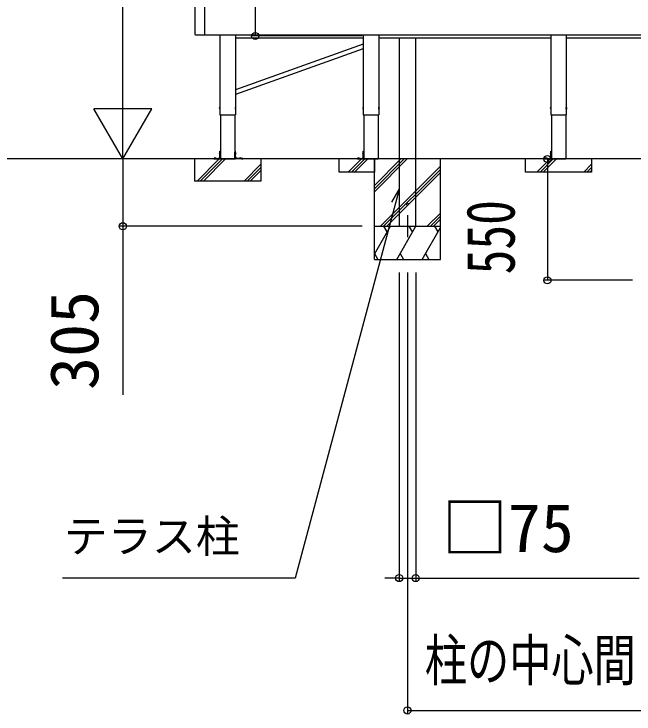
# Model space of a CAD drawing. Units: millimetres, scale not verified. Extents: x -875 to 875, y -1304 to 1297.
# Drawn here: x 72.1 to 259.5, y -34.9 to 176.6 of the extents above; entities that cross this region are included whole.
import ezdxf
from ezdxf.enums import TextEntityAlignment as Align

# ---------------------------------------------------------------- set-up
doc = ezdxf.new("R2010")
doc.units = ezdxf.units.MM
doc.header["$LTSCALE"] = 8
for name, color, linetype in [('0-4_YKK_12', 2, 'Continuous'), ('0-6_YKK_A1', 4, 'Continuous'), ('0-7_YKK_D', 6, 'Continuous')]:
    doc.layers.add(name, color=color, linetype=linetype)
doc.styles.add('ＭＳ ゴシック', font='')
doc.styles.get('ＭＳ ゴシック').set_extended_font_data('MS Gothic')

msp = doc.modelspace()

# ---------------------------------------------------------------- linework, layer by layer
at = {"layer": '0-4_YKK_12'}
msp.add_line((191.001, 115.823), (191.001, 109.157), dxfattribs=at)
at = {"layer": '0-6_YKK_A1'}
for p, q in [((126.834, 170.418), (126.834, 179.762)), ((126.854, 170.37), (126.86, 170.364)), ((127.008, 170.216), (126.86, 170.364)), ((127.008, 170.216), (127.015, 170.209)), ((129.634, 170.19), (127.062, 170.19)), ((129.701, 170.357), (308.334, 170.357)), ((134.329, 170.357), (134.329, 146.157)), ((134.334, 170.357), (134.334, 146.157)), ((134.334, 170.357), (134.334, 146.157)), ((177.667, 169.357), (139.006, 169.357)), ((234.329, 169.357), (182.339, 169.357)), ((277.662, 169.357), (239.006, 169.357)), ((177.662, 167.496), (139.006, 153.699)), ((177.662, 166.081), (139.006, 152.283)), ((134.301, 148.423), (134.247, 148.414)), ((134.301, 148.423), (134.301, 147.89)), ((134.301, 148.423), (134.334, 148.417)), ((134.334, 148.417), (134.334, 147.896)), ((139.034, 148.423), (139.001, 148.417)), ((139.001, 147.896), (139.001, 148.417)), ((139.034, 148.423), (139.088, 148.414)), ((139.034, 147.89), (139.034, 148.423)), ((177.634, 148.423), (177.581, 148.414)), ((177.634, 148.423), (177.634, 147.89)), ((177.634, 148.423), (177.667, 148.417)), ((177.667, 148.417), (177.667, 147.896)), ((182.367, 148.423), (182.334, 148.417)), ((182.334, 147.896), (182.334, 148.417)), ((182.367, 148.423), (182.421, 148.414)), ((182.367, 147.89), (182.367, 148.423)), ((234.301, 148.423), (234.247, 148.414)), ((234.301, 148.423), (234.301, 147.89)), ((234.301, 148.423), (234.334, 148.417)), ((234.334, 148.417), (234.334, 147.896)), ((239.034, 148.423), (239.001, 148.417)), ((239.001, 147.896), (239.001, 148.417)), ((239.034, 148.423), (239.088, 148.414)), ((239.034, 147.89), (239.034, 148.423)), ((134.301, 147.89), (134.247, 147.899)), ((134.301, 147.89), (134.334, 147.896)), ((134.329, 146.157), (139.006, 146.157)), ((134.491, 146.157), (134.491, 132.823)), ((138.844, 146.157), (138.844, 132.823)), ((139.034, 147.89), (139.001, 147.896)), ((139.034, 147.89), (139.088, 147.899)), ((177.634, 147.89), (177.581, 147.899)), ((177.634, 147.89), (177.667, 147.896)), ((177.662, 146.157), (182.339, 146.157)), ((177.824, 146.157), (177.824, 132.823)), ((182.177, 146.157), (182.177, 132.823)), ((182.367, 147.89), (182.334, 147.896)), ((182.367, 147.89), (182.421, 147.899)), ((234.301, 147.89), (234.247, 147.899)), ((234.301, 147.89), (234.334, 147.896)), ((234.329, 146.157), (239.006, 146.157)), ((234.491, 146.157), (234.491, 132.823)), ((238.844, 146.157), (238.844, 132.823)), ((239.034, 147.89), (239.001, 147.896)), ((239.034, 147.89), (239.088, 147.899)), ((134.324, 133.364), (133.95, 132.99)), ((134.291, 134.757), (134.237, 134.747)), ((134.291, 134.223), (134.237, 134.233)), ((134.291, 134.757), (134.291, 134.223)), ((134.291, 134.757), (134.324, 134.751)), ((134.291, 134.223), (134.324, 134.229)), ((134.324, 135.223), (134.491, 135.223)), ((134.324, 134.929), (134.324, 135.223)), ((134.324, 134.835), (134.324, 134.929)), ((134.324, 133.023), (134.324, 134.835)), ((134.324, 134.751), (134.324, 134.229)), ((134.491, 135.223), (134.491, 134.929)), ((134.491, 134.929), (134.491, 134.835)), ((134.491, 133.023), (134.491, 134.835)), ((139.011, 135.223), (138.844, 135.223)), ((138.844, 135.223), (138.844, 134.929)), ((138.844, 134.929), (138.844, 134.835)), ((138.844, 133.023), (138.844, 134.835)), ((139.011, 134.929), (139.011, 135.223)), ((139.011, 134.835), (139.011, 134.929)), ((139.011, 133.023), (139.011, 134.835)), ((139.044, 134.757), (139.011, 134.751)), ((139.011, 134.229), (139.011, 134.751)), ((139.044, 134.223), (139.011, 134.229)), ((139.011, 133.364), (139.385, 132.99)), ((139.044, 134.757), (139.098, 134.747)), ((139.044, 134.223), (139.044, 134.757)), ((139.044, 134.223), (139.098, 134.233)), ((177.657, 133.364), (177.284, 132.99)), ((177.624, 134.757), (177.571, 134.747)), ((177.624, 134.223), (177.571, 134.233)), ((177.624, 134.757), (177.624, 134.223)), ((177.624, 134.757), (177.657, 134.751)), ((177.624, 134.223), (177.657, 134.229)), ((177.657, 135.223), (177.824, 135.223)), ((177.657, 134.929), (177.657, 135.223)), ((177.657, 134.835), (177.657, 134.929)), ((177.657, 133.023), (177.657, 134.835)), ((177.657, 134.751), (177.657, 134.229)), ((177.824, 135.223), (177.824, 134.929)), ((177.824, 134.929), (177.824, 134.835)), ((177.824, 133.023), (177.824, 134.835)), ((234.324, 133.364), (233.95, 132.99)), ((234.291, 134.757), (234.237, 134.747)), ((234.291, 134.223), (234.237, 134.233)), ((234.291, 134.757), (234.291, 134.223)), ((234.291, 134.757), (234.324, 134.751)), ((234.291, 134.223), (234.324, 134.229)), ((234.324, 135.223), (234.491, 135.223)), ((234.324, 134.929), (234.324, 135.223)), ((234.324, 134.835), (234.324, 134.929)), ((234.324, 133.023), (234.324, 134.835)), ((234.324, 134.751), (234.324, 134.229)), ((234.491, 135.223), (234.491, 134.929)), ((234.491, 134.929), (234.491, 134.835)), ((234.491, 133.023), (234.491, 134.835)), ((126.667, 132.823), (126.667, 126.157)), ((127.472, 126.157), (134.139, 132.823)), ((128.415, 126.157), (135.081, 132.823)), ((129.358, 126.157), (136.024, 132.823)), ((132.385, 132.823), (132.091, 132.823)), ((132.385, 132.99), (132.479, 132.99)), ((132.479, 132.823), (132.385, 132.823)), ((132.479, 132.99), (133.233, 132.99)), ((132.479, 132.823), (133.233, 132.823)), ((132.557, 133.052), (132.557, 133.023)), ((132.557, 133.023), (133.091, 133.023)), ((132.591, 132.99), (133.057, 132.99)), ((133.091, 133.052), (133.091, 133.023)), ((133.233, 132.823), (133.233, 132.99)), ((133.349, 132.99), (133.233, 132.99)), ((133.233, 132.823), (133.349, 132.823)), ((133.349, 132.823), (134.291, 132.823)), ((134.491, 132.823), (138.844, 132.823)), ((139.986, 132.823), (139.044, 132.823)), ((139.986, 132.99), (140.102, 132.99)), ((140.102, 132.823), (139.986, 132.823)), ((140.102, 132.823), (140.102, 132.99)), ((140.856, 132.99), (140.102, 132.99)), ((140.856, 132.823), (140.102, 132.823)), ((140.244, 133.052), (140.244, 133.023)), ((140.244, 133.023), (140.777, 133.023)), ((140.277, 132.99), (140.744, 132.99)), ((140.777, 133.052), (140.777, 133.023)), ((140.95, 132.99), (140.856, 132.99)), ((140.856, 132.823), (140.95, 132.823)), ((140.95, 132.823), (141.244, 132.823)), ((141.614, 126.157), (146.667, 131.21)), ((170.282, 132.823), (170.282, 128.823)), ((173.139, 128.823), (177.139, 132.823)), ((174.081, 128.823), (178.081, 132.823)), ((175.024, 128.823), (179.024, 132.823)), ((175.718, 132.823), (175.424, 132.823)), ((175.718, 132.99), (175.813, 132.99)), ((175.813, 132.823), (175.718, 132.823)), ((175.813, 132.99), (176.566, 132.99)), ((175.813, 132.823), (176.566, 132.823)), ((175.891, 133.052), (175.891, 133.023)), ((175.891, 133.023), (176.424, 133.023)), ((175.924, 132.99), (176.391, 132.99)), ((176.424, 133.052), (176.424, 133.023)), ((176.566, 132.823), (176.566, 132.99)), ((176.682, 132.99), (176.566, 132.99)), ((176.566, 132.823), (176.682, 132.823)), ((176.682, 132.823), (177.624, 132.823)), ((177.824, 132.823), (182.177, 132.823)), ((181.001, 112.49), (181.001, 132.823)), ((181.001, 124.77), (189.054, 132.823)), ((181.001, 123.828), (189.996, 132.823)), ((181.001, 122.885), (190.939, 132.823)), ((201.001, 112.49), (201.001, 132.823)), ((226.615, 132.823), (226.615, 128.823)), ((230.139, 128.823), (234.139, 132.823)), ((231.081, 128.823), (235.081, 132.823)), ((232.024, 128.823), (236.024, 132.823)), ((232.385, 132.823), (232.091, 132.823)), ((232.385, 132.99), (232.479, 132.99)), ((232.479, 132.823), (232.385, 132.823)), ((232.479, 132.99), (233.233, 132.99)), ((232.479, 132.823), (233.233, 132.823)), ((232.557, 133.052), (232.557, 133.023)), ((232.557, 133.023), (233.091, 133.023)), ((232.591, 132.99), (233.057, 132.99)), ((233.091, 133.052), (233.091, 133.023)), ((233.233, 132.823), (233.233, 132.99)), ((233.349, 132.99), (233.233, 132.99)), ((233.233, 132.823), (233.349, 132.823)), ((233.349, 132.823), (234.291, 132.823)), ((234.491, 132.823), (238.844, 132.823)), ((244.281, 128.823), (246.667, 131.21)), ((142.557, 126.157), (146.667, 130.267)), ((143.5, 126.157), (146.667, 129.324)), ((182.862, 112.49), (201.001, 130.628)), ((183.805, 112.49), (201.001, 129.686)), ((245.224, 128.823), (246.667, 130.267)), ((246.166, 128.823), (246.667, 129.324)), ((184.748, 112.49), (201.001, 128.743)), ((197.005, 112.49), (201.001, 116.486)), ((197.947, 112.49), (201.001, 115.543)), ((198.89, 112.49), (201.001, 114.601)), ((181.001, 112.49), (201.001, 112.49)), ((181.001, 112.49), (201.001, 112.49)), ((181.001, 102.49), (181.001, 112.49)), ((181.001, 104.098), (185.846, 112.49)), ((184.846, 110.758), (183.846, 112.49)), ((187.771, 102.49), (193.544, 112.49)), ((188.501, 112.49), (193.501, 112.49)), ((192.544, 110.758), (191.544, 112.49)), ((200.242, 110.758), (199.242, 112.49)), ((201.001, 102.49), (201.001, 112.49)), ((195.469, 102.49), (201.001, 112.072)), ((181.072, 104.222), (182.072, 102.49)), ((188.77, 104.222), (189.77, 102.49)), ((196.469, 104.222), (197.468, 102.49)), ((181.001, 102.49), (201.001, 102.49))]:
    msp.add_line(p, q, dxfattribs=at)
for points in [[(129.701, 179.762), (129.701, 170.418), (129.701, 170.257)], [(139.001, 170.357), (139.001, 149.881), (139.001, 148.43), (139.001, 146.157)], [(139.006, 170.357), (139.006, 149.883), (139.006, 148.433), (139.006, 146.157)], [(177.662, 170.357), (177.662, 167.861), (177.662, 166.411), (177.662, 146.157)], [(177.667, 170.357), (177.667, 167.863), (177.667, 166.413), (177.667, 146.157)], [(182.334, 170.357), (182.334, 167.863), (182.334, 166.413), (182.334, 146.157)], [(182.339, 170.357), (182.339, 167.861), (182.339, 166.411), (182.339, 146.157)], [(188.501, 169.357), (188.501, 132.823), (188.501, 112.49)], [(193.501, 112.49), (193.501, 132.823), (193.501, 169.357)], [(234.329, 170.357), (234.329, 167.861), (234.329, 166.411), (234.329, 146.157)], [(234.334, 170.357), (234.334, 167.863), (234.334, 166.413), (234.334, 146.157)], [(239.001, 170.357), (239.001, 167.863), (239.001, 166.413), (239.001, 146.157)], [(239.006, 170.357), (239.006, 167.861), (239.006, 166.411), (239.006, 146.157)], [(739.288, 132.823), (525.634, 132.823), (44.546, 132.823)], [(146.667, 132.823), (146.667, 126.157), (126.667, 126.157)], [(132.091, 132.823), (132.091, 132.99), (132.385, 132.99)], [(133.349, 132.823), (133.349, 132.99), (134.291, 132.99)], [(139.986, 132.823), (139.986, 132.99), (139.044, 132.99)], [(141.244, 132.823), (141.244, 132.99), (140.95, 132.99)], [(181.001, 132.823), (181.001, 128.823), (170.334, 128.823)], [(175.424, 132.823), (175.424, 132.99), (175.718, 132.99)], [(176.682, 132.823), (176.682, 132.99), (177.624, 132.99)], [(246.667, 132.823), (246.667, 128.823), (226.667, 128.823)], [(232.091, 132.823), (232.091, 132.99), (232.385, 132.99)], [(233.349, 132.823), (233.349, 132.99), (234.291, 132.99)]]:
    msp.add_lwpolyline(points, dxfattribs=at)
msp.add_circle((191.001, 119.157), 0.3, dxfattribs=at)
for centre, radius, start, end in [((126.901, 170.418), 0.0667, 180, 225), ((127.062, 170.257), 0.0667, 225, 270), ((129.634, 170.257), 0.0667, 270, 0), ((134.574, 148.157), 0.433, 147.94412, 212.05588), ((134.258, 148.355), 0.06, 100, 147.94412), ((139.077, 148.355), 0.06, 32.05588, 80), ((138.761, 148.157), 0.433, 327.94412, 32.05588), ((177.907, 148.157), 0.433, 147.94412, 212.05588), ((177.591, 148.355), 0.06, 100, 147.94412), ((182.411, 148.355), 0.06, 32.05588, 80), ((182.094, 148.157), 0.433, 327.94412, 32.05588), ((234.574, 148.157), 0.433, 147.94412, 212.05588), ((234.258, 148.355), 0.06, 100, 147.94412), ((239.077, 148.355), 0.06, 32.05588, 80), ((238.761, 148.157), 0.433, 327.94412, 32.05588), ((134.258, 147.958), 0.06, 212.05588, 260), ((139.077, 147.958), 0.06, 280, 327.94412), ((177.591, 147.958), 0.06, 212.05588, 260), ((182.411, 147.958), 0.06, 280, 327.94412), ((234.258, 147.958), 0.06, 212.05588, 260), ((239.077, 147.958), 0.06, 280, 327.94412), ((134.564, 134.49), 0.433, 147.94412, 212.05588), ((134.248, 134.688), 0.06, 100, 147.94412), ((134.248, 134.292), 0.06, 212.05588, 260), ((139.087, 134.688), 0.06, 32.05588, 80), ((139.087, 134.292), 0.06, 280, 327.94412), ((138.771, 134.49), 0.433, 327.94412, 32.05588), ((177.897, 134.49), 0.433, 147.94412, 212.05588), ((177.581, 134.688), 0.06, 100, 147.94412), ((177.581, 134.292), 0.06, 212.05588, 260), ((234.564, 134.49), 0.433, 147.94412, 212.05588), ((234.248, 134.688), 0.06, 100, 147.94412), ((234.248, 134.292), 0.06, 212.05588, 260), ((132.624, 133.052), 0.0667, 126.03188, 180), ((132.591, 133.023), 0.0333, 180, 270), ((132.824, 132.777), 0.407, 53.96812, 126.03188), ((133.057, 133.023), 0.0333, 270, 0), ((133.024, 133.052), 0.0667, 0, 53.96812), ((134.291, 133.023), 0.0333, 270, 0), ((134.291, 133.023), 0.2, 270, 0), ((139.044, 133.023), 0.2, 180, 270), ((139.044, 133.023), 0.0333, 180, 270), ((140.311, 133.052), 0.0667, 126.03188, 180), ((140.277, 133.023), 0.0333, 180, 270), ((140.511, 132.777), 0.407, 53.96812, 126.03188), ((140.744, 133.023), 0.0333, 270, 0), ((140.711, 133.052), 0.0667, 0, 53.96812), ((175.957, 133.052), 0.0667, 126.03188, 180), ((175.924, 133.023), 0.0333, 180, 270), ((176.157, 132.777), 0.407, 53.96812, 126.03188), ((176.391, 133.023), 0.0333, 270, 0), ((176.357, 133.052), 0.0667, 0, 53.96812), ((177.624, 133.023), 0.0333, 270, 0), ((177.624, 133.023), 0.2, 270, 0), ((232.624, 133.052), 0.0667, 126.03188, 180), ((232.591, 133.023), 0.0333, 180, 270), ((232.824, 132.777), 0.407, 53.96812, 126.03188), ((233.057, 133.023), 0.0333, 270, 0), ((233.024, 133.052), 0.0667, 0, 53.96812), ((234.291, 133.023), 0.0333, 270, 0), ((234.291, 133.023), 0.2, 270, 0)]:
    msp.add_arc(centre, radius, start, end, dxfattribs=at)
at = {"layer": '0-7_YKK_D'}
for p, q in [((145.001, 312.49), (145.001, 169.99)), ((105.001, 150.323), (105.001, 294.99)), ((177.334, 169.99), (144.001, 169.99)), ((105.001, 132.823), (105.001, 163.134)), ((105.001, 132.823), (96.251, 147.979)), ((113.751, 147.979), (96.251, 147.979)), ((105.001, 132.823), (113.751, 147.979)), ((177.334, 132.823), (104.001, 132.823)), ((177.334, 132.823), (104.001, 132.823)), ((248.967, 132.823), (232.301, 132.823)), ((233.301, 132.823), (233.301, 96.157)), ((177.334, 112.49), (104.001, 112.49)), ((188.501, 98.49), (188.501, 5.157)), ((191.001, 98.49), (191.001, -34.843)), ((193.501, 98.49), (193.501, 5.157)), ((258.967, 96.157), (232.301, 96.157)), ((188.501, 6.157), (184.201, 6.157)), ((188.501, 6.157), (193.501, 6.157)), ((193.501, 6.157), (261.055, 6.157)), ((191.001, -33.843), (293.301, -33.843))]:
    msp.add_line(p, q, dxfattribs=at)
for points in [[(105.001, 132.823), (105.001, 112.49), (105.001, 61.508)], [(188.501, 123.594), (187.388, 119.441), (157.033, 6.157), (86.741, 6.157)], [(186.275, 119.739), (188.501, 123.594), (188.501, 119.143)]]:
    msp.add_lwpolyline(points, dxfattribs=at)
for centre in [(145.001, 169.99), (233.301, 132.823), (105.001, 112.49), (233.301, 96.157), (188.501, 6.157), (193.501, 6.157), (191.001, -33.843)]:
    msp.add_circle(centre, 1.075, dxfattribs=at)

# ---------------------------------------------------------------- texts
at = {"layer": '0-7_YKK_D', "style": 'ＭＳ ゴシック', "width": 0.75}
msp.add_text('550', height=14.66, rotation=90, dxfattribs=at).set_placement((227.801, 97.956), align=Align.BOTTOM_LEFT)
at = {"layer": '0-7_YKK_D', "style": 'ＭＳ ゴシック'}
msp.add_text('305', height=14.66, rotation=90, dxfattribs=at).set_placement((102.001, 63.031), align=Align.BOTTOM_LEFT)
for s, height, p in [('□75', 14.66, (201.351, 9.611)), ('テラス柱', 9.751, (87.155, 11.005))]:
    msp.add_text(s, height=height, dxfattribs=at).set_placement(p, align=Align.BOTTOM_LEFT)
at = {"layer": '0-7_YKK_D', "style": 'ＭＳ ゴシック', "width": 0.75}
msp.add_text('柱の中心間', height=12.46, dxfattribs=at).set_placement((196.258, -28.622), align=Align.BOTTOM_LEFT)

doc.saveas('drawing.dxf')
